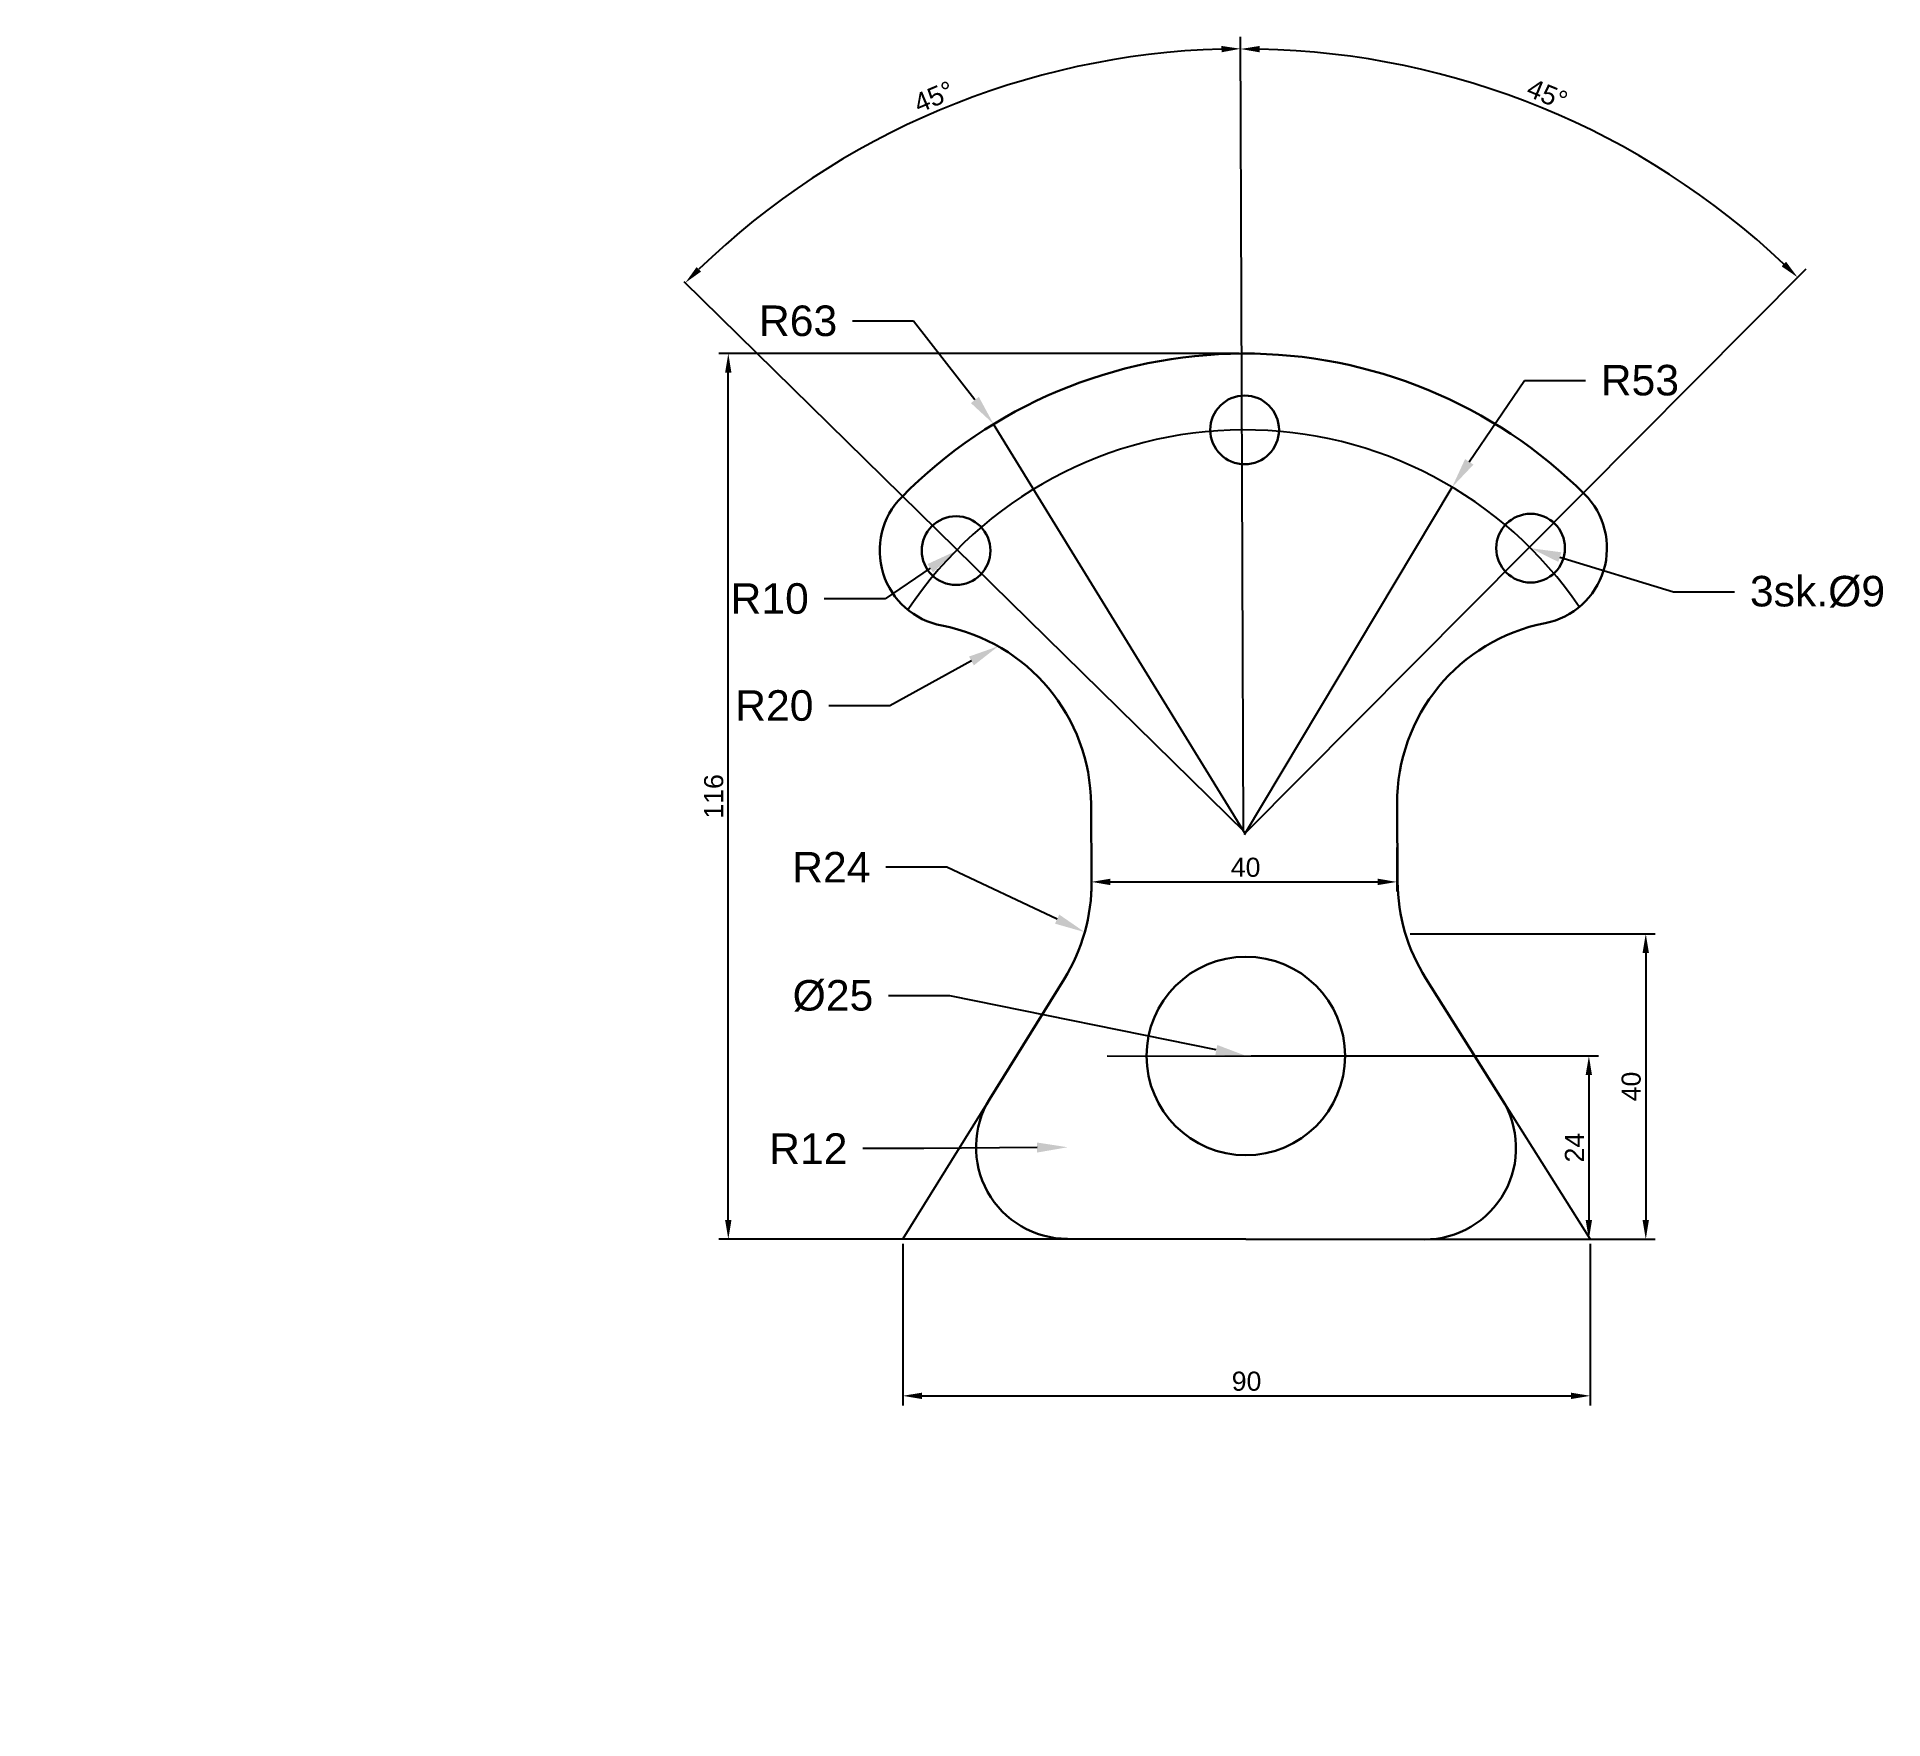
# Model space of a CAD drawing. Header units: millimetres. Extents: x 0 to 242, y 0 to 220.
import ezdxf
from ezdxf import colors
from ezdxf.entities.mleader import LeaderData, LeaderLine
from ezdxf.math import Vec2, Vec3

# ---------------------------------------------------------------- set-up
doc = ezdxf.new("R2010")
doc.units = ezdxf.units.MM
doc.styles.get("Standard").update_dxf_attribs({"font": 'arial.ttf'})
doc.dimstyles.new('ISO-25', dxfattribs={"dimtxt": 2.5, "dimasz": 2.5, "dimexe": 1.25, "dimexo": 0.625, "dimtad": 1, "dimtxsty": 'Standard', "dimcen": 2.5, "dimadec": 0, "dimazin": 0, "dimtfac": 1, "dimtmove": 0, "dimatfit": 3, "dimfxl": 1, "dimarcsym": 0})

# ---------------------------------------------------------------- blocks, each defined once
blk = doc.blocks.new('*D1')
at = {"color": 0, "lineweight": -2, "transparency": 16777216}
for p, q in [((157.39, 178.85), (89.27, 178.85)), ((90.52, 65.35), (90.52, 176.35)), ((157.79, 62.85), (89.27, 62.85))]:
    blk.add_line(p, q, dxfattribs=at)
at = {"color": 0, "transparency": 16777216}
for points in [[(90.1, 176.35), (90.93, 176.35), (90.52, 178.85)], [(90.1, 65.35), (90.93, 65.35), (90.52, 62.85)]]:
    blk.add_solid(points, dxfattribs=at)
at = {"layer": 'Defpoints', "color": 0, "transparency": 16777216}
for p in [(90.52, 178.85), (158.02, 178.85), (158.41, 62.85)]:
    blk.add_point(p, dxfattribs=at)
at = {"color": 0, "transparency": 16777216, "insert": (88.62, 120.85), "char_height": 2.5, "attachment_point": 5, "rotation": 90}
blk.add_mtext('116', dxfattribs=at)
blk = doc.blocks.new('*D3')
at = {"color": 0, "lineweight": -2, "transparency": 16777216}
for p, q in [((113.36, 62.23), (113.36, 41.09)), ((203.37, 62.23), (203.37, 41.09)), ((115.86, 42.34), (200.87, 42.34))]:
    blk.add_line(p, q, dxfattribs=at)
at = {"color": 0, "transparency": 16777216}
for points in [[(115.86, 42.75), (115.86, 41.92), (113.36, 42.34)], [(200.87, 42.75), (200.87, 41.92), (203.37, 42.34)]]:
    blk.add_solid(points, dxfattribs=at)
at = {"layer": 'Defpoints', "color": 0, "transparency": 16777216}
for p in [(113.36, 62.85), (203.37, 62.85), (203.37, 42.34)]:
    blk.add_point(p, dxfattribs=at)
at = {"color": 0, "transparency": 16777216, "insert": (158.37, 44.24), "char_height": 2.5, "attachment_point": 5}
blk.add_mtext('90', dxfattribs=at)
blk = doc.blocks.new('*D6')
at = {"color": 0, "lineweight": -2, "transparency": 16777216}
for p, q in [((179.8, 102.85), (211.89, 102.85)), ((210.64, 100.35), (210.64, 65.35)), ((183.28, 62.85), (211.89, 62.85))]:
    blk.add_line(p, q, dxfattribs=at)
at = {"color": 0, "transparency": 16777216}
for points in [[(210.22, 100.35), (211.05, 100.35), (210.64, 102.85)], [(210.22, 65.35), (211.05, 65.35), (210.64, 62.85)]]:
    blk.add_solid(points, dxfattribs=at)
at = {"layer": 'Defpoints', "color": 0, "transparency": 16777216}
for p in [(179.17, 102.85), (182.65, 62.85), (210.64, 62.85)]:
    blk.add_point(p, dxfattribs=at)
at = {"color": 0, "transparency": 16777216, "insert": (208.74, 82.85), "char_height": 2.5, "attachment_point": 5, "rotation": 90}
blk.add_mtext('40', dxfattribs=at)
blk = doc.blocks.new('*D9')
at = {"color": 0, "lineweight": -2, "transparency": 16777216}
for p, q in [((158.96, 86.85), (204.44, 86.85)), ((203.19, 84.35), (203.19, 65.35)), ((159.04, 62.85), (204.44, 62.85))]:
    blk.add_line(p, q, dxfattribs=at)
at = {"color": 0, "transparency": 16777216}
for points in [[(202.77, 84.35), (203.6, 84.35), (203.19, 86.85)], [(202.77, 65.35), (203.6, 65.35), (203.19, 62.85)]]:
    blk.add_solid(points, dxfattribs=at)
at = {"layer": 'Defpoints', "color": 0, "transparency": 16777216}
for p in [(158.33, 86.85), (158.41, 62.85), (203.19, 62.85)]:
    blk.add_point(p, dxfattribs=at)
at = {"color": 0, "transparency": 16777216, "insert": (201.3, 74.85), "char_height": 2.5, "attachment_point": 5, "rotation": 90}
blk.add_mtext('24', dxfattribs=at)
blk = doc.blocks.new('*D14')
at = {"color": 0, "lineweight": -2, "transparency": 16777216}
for p, q in [((138.05, 114.14), (138.05, 108.4)), ((178.05, 114.14), (178.05, 108.4)), ((140.55, 109.65), (175.55, 109.65))]:
    blk.add_line(p, q, dxfattribs=at)
at = {"color": 0, "transparency": 16777216}
for points in [[(140.55, 110.07), (140.55, 109.23), (138.05, 109.65)], [(175.55, 110.07), (175.55, 109.23), (178.05, 109.65)]]:
    blk.add_solid(points, dxfattribs=at)
at = {"layer": 'Defpoints', "color": 0, "transparency": 16777216}
for p in [(138.05, 114.76), (178.05, 114.76), (178.05, 109.65)]:
    blk.add_point(p, dxfattribs=at)
at = {"color": 0, "transparency": 16777216, "insert": (158.25, 111.55), "char_height": 2.5, "attachment_point": 5}
blk.add_mtext('40', dxfattribs=at)
blk = doc.blocks.new('*D15')
at = {"color": 0, "lineweight": -2, "transparency": 16777216}
blk.add_arc((157.96, 116.33), 102.44, 91.6057, 134.1092, dxfattribs=at)
at = {"color": 0, "transparency": 16777216}
for points in [[(155.08, 219.14), (155.1, 218.31), (157.59, 218.77)], [(86.95, 189.59), (86.37, 190.18), (84.89, 188.12)]]:
    blk.add_solid(points, dxfattribs=at)
at = {"layer": 'Defpoints', "color": 0, "transparency": 16777216}
for p in [(157.58, 220.32), (130.92, 215.13), (84.75, 188.26), (157.96, 116.32), (158.23, 116.06)]:
    blk.add_point(p, dxfattribs=at)
at = {"color": 0, "transparency": 16777216, "insert": (117.43, 212.47), "char_height": 2.5, "attachment_point": 5, "rotation": 22.8575}
blk.add_mtext('45°', dxfattribs=at)
blk = doc.blocks.new('*D16')
at = {"color": 0, "lineweight": -2, "transparency": 16777216}
blk.add_arc((157.96, 115.79), 102.95, 46.5818, 88.8161, dxfattribs=at)
at = {"color": 0, "transparency": 16777216}
for points in [[(160.09, 218.3), (160.09, 219.14), (157.59, 218.74)], [(229.01, 190.87), (228.43, 190.27), (230.52, 188.83)]]:
    blk.add_solid(points, dxfattribs=at)
at = {"layer": 'Defpoints', "color": 0, "transparency": 16777216}
for p in [(157.58, 220.32), (209.13, 205.13), (231.64, 189.96), (157.96, 116.32), (158.23, 116.06)]:
    blk.add_point(p, dxfattribs=at)
at = {"color": 0, "transparency": 16777216, "insert": (197.75, 212.8), "char_height": 2.5, "attachment_point": 5, "rotation": 337.699}
blk.add_mtext('45°', dxfattribs=at)

msp = doc.modelspace()

# ---------------------------------------------------------------- linework, layer by layer
for p, q in [((157.961, 116.323), (157.585, 220.323)), ((158.231, 116.061), (231.64, 189.96)), ((158.231, 116.061), (84.745, 188.256)), ((158.231, 115.884), (125.253, 169.61)), ((158.107, 115.855), (185.285, 161.356)), ((134.482, 96.921), (113.385, 62.887)), ((181.838, 97.019), (203.366, 62.854)), ((140.133, 86.881), (188.272, 86.808))]:
    msp.add_line(p, q)
at = {"lineweight": 30}
for p, q in [((138.014, 119.799), (138.083, 109.729)), ((178.084, 119.853), (178.144, 109.673)), ((124.749, 81.219), (134.482, 96.921)), ((191.8, 81.21), (181.838, 97.019)), ((134.926, 62.897), (181.626, 62.812))]:
    msp.add_line(p, q, dxfattribs=at)
for centre, radius in [((158.122, 168.855), 4.5), ((120.343, 153.042), 4.5), ((195.555, 153.36), 4.5), ((158.276, 86.854), 13)]:
    msp.add_circle(centre, radius, dxfattribs=at)
for centre, radius, start, end in [((158.107, 115.855), 63, 45.02454, 135.44148), ((120.343, 153.042), 10, 135.44148, 259.27347), ((195.555, 153.36), 10, 281.07114, 45.16889), ((114.015, 119.636), 24, 0.38929, 79.27347), ((202.084, 119.993), 24, 101.07114, 180.33421), ((114.083, 109.566), 24, 328.20618, 0.38929), ((202.143, 109.813), 24, 180.33421, 212.21629), ((134.948, 74.897), 12, 148.20618, 269.89643), ((181.648, 74.812), 12, 269.89643, 32.21629)]:
    msp.add_arc(centre, radius, start, end, dxfattribs=at)
msp.add_arc((158.107, 115.855), 53, 34.21767, 146.2681)

# ---------------------------------------------------------------- dimensions: what is measured, and where the dimension line sits
for base, line1, line2, picture, middle in [((130.917, 215.134), ((157.961, 116.323), (157.585, 220.323)), ((158.231, 116.061), (84.745, 188.256)), '*D15', (117.432, 212.471)), ((209.133, 205.126), ((158.231, 116.061), (231.64, 189.96)), ((157.961, 116.323), (157.585, 220.323)), '*D16', (197.75, 212.797))]:
    dim = msp.add_angular_dim_2l(base=base, line1=line1, line2=line2, dimstyle='ISO-25')
    dim.commit()
    dim.dimension.update_dxf_attribs({"geometry": picture, "text_midpoint": middle})
for base, p1, p2, picture, middle in [((90.518, 178.855), (158.412, 62.854), (158.017, 178.855), '*D1', (88.617, 120.854)), ((210.637, 62.854), (179.174, 102.854), (182.65, 62.854), '*D6', (208.736, 82.854)), ((203.185, 62.854), (158.33, 86.853), (158.412, 62.854), '*D9', (201.305, 74.854))]:
    dim = msp.add_linear_dim(base=base, p1=p1, p2=p2, angle=90, dimstyle='ISO-25')
    dim.commit()
    dim.dimension.update_dxf_attribs({"geometry": picture, "text_midpoint": middle})
dim = msp.add_linear_dim(base=(178.048, 109.649), p1=(138.048, 114.764), p2=(178.048, 114.763), dimstyle='ISO-25')
dim.commit()
dim.dimension.update_dxf_attribs({"geometry": '*D14', "text_midpoint": (158.252, 109.649), "dimtype": 160})
dim = msp.add_linear_dim(base=(203.366, 42.336), p1=(113.365, 62.854), p2=(203.366, 62.854), dimstyle='ISO-25')
dim.commit()
dim.dimension.update_dxf_attribs({"geometry": '*D3', "text_midpoint": (158.366, 44.238)})

# ---------------------------------------------------------------- leaders
ml = msp.add_multileader_mtext('Standard')
ml.set_content('{\\fArial|b0|i0|c186|p34;R63}', color=256)
ml.set_leader_properties()
ml.build(insert=Vec2(0, 0))
ctx = ml.context
ctx.base_point, ctx.plane_origin = Vec3(93.222, 183.11), Vec3(125.253, 169.61)
ctx.text_align_type = 2
notes = []
notes.append((ctx, [(0, (1, 1, 0), (114.78, 183.11), (-1, 0), 8, [(0, [(125.253, 169.61)], 0, [])])]))
ctx.mtext.insert, ctx.mtext.alignment, ctx.mtext.flow_direction = Vec3(104.78, 185.145), 3, 5
ml = msp.add_multileader_mtext('Standard')
ml.set_content('{\\fArial|b0|i0|c186|p34;R53}', color=256)
ml.set_leader_properties()
ml.build(insert=Vec2(0, 0))
ctx = ml.context
ctx.base_point, ctx.plane_origin = Vec3(202.743, 175.334), Vec3(185.285, 161.356)
notes.append((ctx, [(0, (1, 1, 0), (194.743, 175.334), (1, 0), 8, [(0, [(185.285, 161.356)], 0, [])])]))
ctx.mtext.insert, ctx.mtext.flow_direction = Vec3(204.743, 177.369), 5
ml = msp.add_multileader_mtext('Standard')
ml.set_content('{\\fArial|b0|i0|c186|p34;R10}', color=256)
ml.set_leader_properties()
ml.build(insert=Vec2(0, 0))
ctx = ml.context
ctx.base_point, ctx.plane_origin = Vec3(89.518, 146.733), Vec3(120.276, 152.973)
ctx.text_align_type = 2
notes.append((ctx, [(0, (1, 1, 0), (111.062, 146.733), (-1, 0), 8, [(0, [(120.276, 152.973)], 0, [])])]))
ctx.mtext.insert, ctx.mtext.alignment, ctx.mtext.flow_direction = Vec3(101.062, 148.768), 3, 5
ml = msp.add_multileader_mtext('Standard')
ml.set_content('{\\fArial|b0|i0|c186|p34;3sk.}%%C{\\fArial|b0|i0|c186|p34;9}', color=256)
ml.set_leader_properties()
ml.build(insert=Vec2(0, 0))
ctx = ml.context
ctx.base_point, ctx.plane_origin = Vec3(222.272, 147.65), Vec3(195.555, 153.36)
notes.append((ctx, [(0, (1, 1, 0), (214.272, 147.65), (1, 0), 8, [(0, [(195.555, 153.36)], 0, [])])]))
ctx.mtext.insert, ctx.mtext.flow_direction = Vec3(224.272, 149.73), 5
ml = msp.add_multileader_mtext('Standard')
ml.set_content('{\\fArial|b0|i0|c186|p34;R20}', color=256)
ml.set_leader_properties()
ml.build(insert=Vec2(0, 0))
ctx = ml.context
ctx.base_point, ctx.plane_origin = Vec3(90.125, 132.722), Vec3(125.855, 140.512)
ctx.text_align_type = 2
notes.append((ctx, [(0, (1, 1, 0), (111.669, 132.722), (-1, 0), 8, [(0, [(125.855, 140.512)], 0, [])])]))
ctx.mtext.insert, ctx.mtext.alignment, ctx.mtext.flow_direction = Vec3(101.669, 134.756), 3, 5
ml = msp.add_multileader_mtext('Standard')
ml.set_content('{\\fArial|b0|i0|c186|p34;R24}', color=256)
ml.set_leader_properties()
ml.build(insert=Vec2(0, 0))
ctx = ml.context
ctx.base_point, ctx.plane_origin = Vec3(97.595, 111.572), Vec3(137.188, 103.07)
ctx.text_align_type = 2
notes.append((ctx, [(0, (1, 1, 0), (119.136, 111.572), (-1, 0), 8, [(0, [(137.188, 103.07)], 0, [])])]))
ctx.mtext.insert, ctx.mtext.alignment, ctx.mtext.flow_direction = Vec3(109.136, 113.572), 3, 5
ml = msp.add_multileader_mtext('Standard')
ml.set_content('%%C{\\fArial|b0|i0|c186|p34;25}', color=256)
ml.set_leader_properties()
ml.build(insert=Vec2(0, 0))
ctx = ml.context
ctx.base_point, ctx.plane_origin = Vec3(97.39, 94.714), Vec3(158.33, 86.853)
ctx.text_align_type = 2
notes.append((ctx, [(0, (1, 1, 0), (119.502, 94.714), (-1, 0), 8, [(0, [(158.33, 86.853)], 0, [])])]))
ctx.mtext.insert, ctx.mtext.alignment, ctx.mtext.flow_direction = Vec3(109.502, 96.795), 3, 5
ml = msp.add_multileader_mtext('Standard')
ml.set_content('', color=256)
ml.set_leader_properties()
ml.build(insert=Vec2(0, 0))
ctx = ml.context
ctx.base_point, ctx.plane_origin = Vec3(175.189, 77.79), Vec3(158.33, 86.853)
notes.append((ctx, [(0, (0, 0, 0), (0, 0), (1, 0), 1, [])]))
ctx.mtext.insert, ctx.mtext.flow_direction = Vec3(177.189, 79.79), 5
ml = msp.add_multileader_mtext('Standard')
ml.set_content('{\\fArial|b0|i0|c186|p34;R12}', color=256)
ml.set_leader_properties()
ml.build(insert=Vec2(0, 0))
ctx = ml.context
ctx.base_point, ctx.plane_origin = Vec3(94.603, 74.718), Vec3(134.948, 74.897)
ctx.text_align_type = 2
notes.append((ctx, [(0, (1, 1, 0), (116.12, 74.718), (-1, 0), 8, [(0, [(134.948, 74.897)], 0, [])])]))
ctx.mtext.insert, ctx.mtext.alignment, ctx.mtext.flow_direction = Vec3(106.12, 76.718), 3, 5
for ctx, leaders in notes:
    for number, flags, end, landing, length, lines in leaders:
        leader = LeaderData()
        leader.index, (leader.has_last_leader_line, leader.has_dogleg_vector, leader.attachment_direction) = number, flags
        leader.last_leader_point, leader.dogleg_vector, leader.dogleg_length = Vec3(end), Vec3(landing), length
        for number, points, colour, breaks in lines:
            line = LeaderLine()
            line.index, line.vertices, line.color, line.breaks = number, Vec3.list(points), colors.encode_raw_color(colour), breaks
            leader.lines.append(line)
        ctx.leaders.append(leader)

doc.saveas('drawing.dxf')
